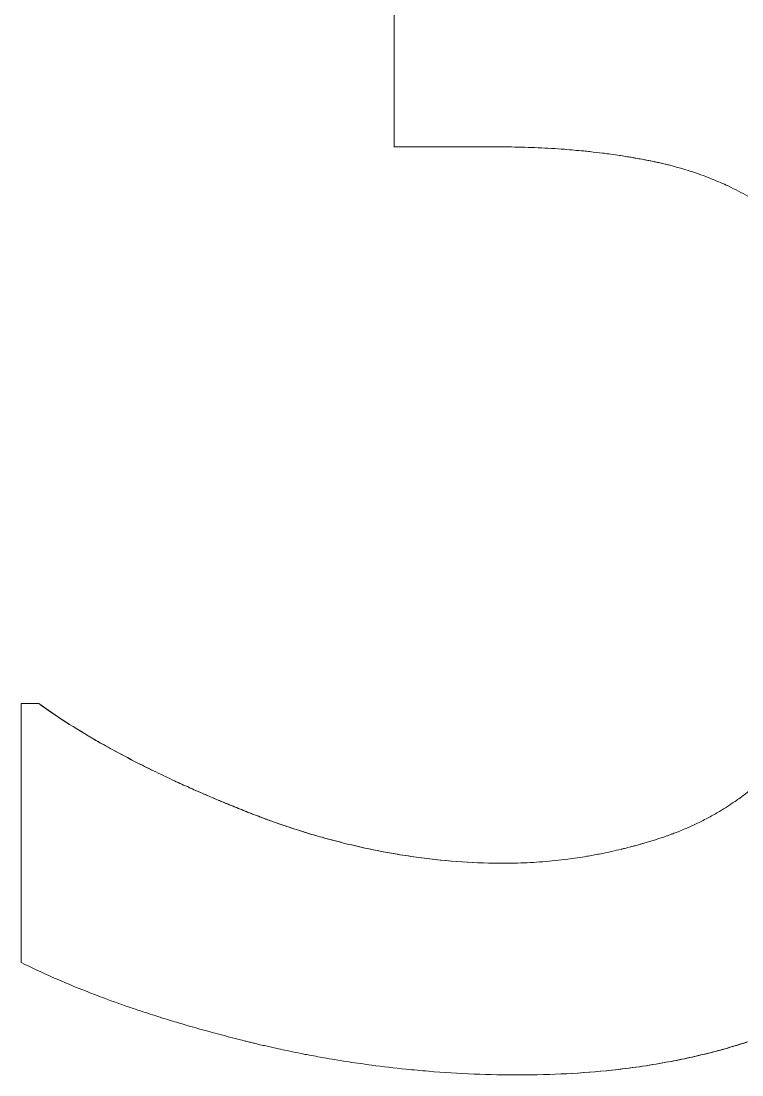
# Model space of a CAD drawing. Header units: millimetres. Extents: x 0 to 8410, y 0 to 5940.
# Drawn here: x 479.249 to 480.235, y 4859.147 to 4860.59 of the extents above; entities that cross this region are included whole.
import ezdxf

# ---------------------------------------------------------------- set-up
doc = ezdxf.new("R2010")
doc.units = ezdxf.units.MM
doc.header["$LTSCALE"] = 10
doc.layers.add('가시적인 것(ISO)', color=3, linetype='Continuous', lineweight=5, true_color=0x00ff00)

msp = doc.modelspace()

# ---------------------------------------------------------------- linework, layer by layer
at = {"layer": '가시적인 것(ISO)'}
for p, q in [((479.759, 4860.4174), (479.759, 4860.695)), ((479.759, 4860.4174), (479.9007, 4860.4174)), ((479.273, 4859.6557), (479.2487, 4859.6557)), ((479.2487, 4859.3011), (479.2487, 4859.6557)), ((479.9102, 4859.4369), (479.9108, 4859.4369))]:
    msp.add_line(p, q, dxfattribs=at)
for points, knots in [([(480.2766, 4860.3283), (480.2687, 4860.3339), (480.2607, 4860.3392), (480.2523, 4860.3443), (480.244, 4860.3493), (480.2355, 4860.3541), (480.2267, 4860.3585), (480.2223, 4860.3608), (480.2178, 4860.3629), (480.2133, 4860.365), (480.2065, 4860.3682), (480.1996, 4860.3711), (480.1926, 4860.3739), (480.1903, 4860.3749), (480.1879, 4860.3758), (480.1855, 4860.3767), (480.1808, 4860.3785), (480.176, 4860.3802), (480.1711, 4860.3818), (480.1687, 4860.3827), (480.1662, 4860.3835), (480.1638, 4860.3843), (480.1601, 4860.3855), (480.1564, 4860.3866), (480.1526, 4860.3877), (480.1514, 4860.3881), (480.1501, 4860.3884), (480.1488, 4860.3888), (480.1463, 4860.3895), (480.1438, 4860.3902), (480.1412, 4860.3909), (480.14, 4860.3912), (480.1387, 4860.3916), (480.1374, 4860.3919), (480.1355, 4860.3924), (480.1335, 4860.3929), (480.1316, 4860.3933), (480.131, 4860.3935), (480.1303, 4860.3937), (480.1297, 4860.3938), (480.1284, 4860.3941), (480.1271, 4860.3944), (480.1258, 4860.3947), (480.1251, 4860.3949), (480.1245, 4860.395), (480.1238, 4860.3952), (480.1228, 4860.3954), (480.1218, 4860.3956), (480.1209, 4860.3959), (480.1199, 4860.3961), (480.1189, 4860.3963), (480.1179, 4860.3965), (480.1169, 4860.3967), (480.1159, 4860.3969), (480.1149, 4860.3971), (480.1139, 4860.3974), (480.1129, 4860.3976), (480.1119, 4860.3978), (480.1109, 4860.398), (480.1099, 4860.3982), (480.1089, 4860.3984), (480.1079, 4860.3986), (480.1069, 4860.3988), (480.1059, 4860.399), (480.1049, 4860.3992), (480.1039, 4860.3994), (480.1029, 4860.3995), (480.1019, 4860.3997), (480.1009, 4860.3999), (480.0999, 4860.4001), (480.0985, 4860.4004), (480.0972, 4860.4006), (480.0958, 4860.4009), (480.0952, 4860.401), (480.0945, 4860.4011), (480.0938, 4860.4012), (480.0925, 4860.4015), (480.0911, 4860.4017), (480.0898, 4860.402), (480.0891, 4860.4021), (480.0884, 4860.4022), (480.0877, 4860.4023), (480.0857, 4860.4027), (480.0836, 4860.403), (480.0816, 4860.4034), (480.0802, 4860.4036), (480.0788, 4860.4038), (480.0775, 4860.404), (480.0747, 4860.4045), (480.072, 4860.4049), (480.0692, 4860.4054), (480.0678, 4860.4056), (480.0664, 4860.4058), (480.065, 4860.406), (480.0609, 4860.4066), (480.0567, 4860.4072), (480.0525, 4860.4078), (480.0497, 4860.4081), (480.0469, 4860.4085), (480.044, 4860.4089), (480.0384, 4860.4096), (480.0327, 4860.4102), (480.0269, 4860.4109), (480.0241, 4860.4112), (480.0212, 4860.4115), (480.0183, 4860.4118), (480.0097, 4860.4126), (480.0009, 4860.4134), (479.9921, 4860.4141), (479.9862, 4860.4145), (479.9802, 4860.4149), (479.9743, 4860.4153), (479.9623, 4860.416), (479.9502, 4860.4165), (479.938, 4860.4169), (479.9257, 4860.4172), (479.9133, 4860.4174), (479.9007, 4860.4174)], [0, 0, 0, 0, 0.166667, 0.166667, 0.166667, 0.333333, 0.333333, 0.333333, 0.416667, 0.416667, 0.416667, 0.541667, 0.541667, 0.541667, 0.583333, 0.583333, 0.583333, 0.666667, 0.666667, 0.666667, 0.708333, 0.708333, 0.708333, 0.770833, 0.770833, 0.770833, 0.791667, 0.791667, 0.791667, 0.833333, 0.833333, 0.833333, 0.854167, 0.854167, 0.854167, 0.885417, 0.885417, 0.885417, 0.895833, 0.895833, 0.895833, 0.916667, 0.916667, 0.916667, 0.927083, 0.927083, 0.927083, 0.942708, 0.942708, 0.942708, 0.958333, 0.958333, 0.958333, 0.973958, 0.973958, 0.973958, 0.989583, 0.989583, 0.989583, 1.005208, 1.005208, 1.005208, 1.020833, 1.020833, 1.020833, 1.036458, 1.036458, 1.036458, 1.052083, 1.052083, 1.052083, 1.072917, 1.072917, 1.072917, 1.083333, 1.083333, 1.083333, 1.104167, 1.104167, 1.104167, 1.114583, 1.114583, 1.114583, 1.145833, 1.145833, 1.145833, 1.166667, 1.166667, 1.166667, 1.208333, 1.208333, 1.208333, 1.229167, 1.229167, 1.229167, 1.291667, 1.291667, 1.291667, 1.333333, 1.333333, 1.333333, 1.416667, 1.416667, 1.416667, 1.458333, 1.458333, 1.458333, 1.583333, 1.583333, 1.583333, 1.666667, 1.666667, 1.666667, 1.833333, 1.833333, 1.833333, 2, 2, 2, 2]), ([(479.2729, 4859.6557), (479.2846, 4859.6471), (479.297, 4859.6386), (479.31, 4859.6302), (479.3231, 4859.6217), (479.3368, 4859.6133), (479.3512, 4859.605), (479.3584, 4859.6008), (479.3658, 4859.5967), (479.3733, 4859.5926), (479.3846, 4859.5864), (479.3963, 4859.5802), (479.4083, 4859.574), (479.4124, 4859.572), (479.4164, 4859.57), (479.4205, 4859.5679), (479.4287, 4859.5638), (479.4371, 4859.5598), (479.4457, 4859.5557), (479.4499, 4859.5537), (479.4542, 4859.5517), (479.4586, 4859.5496), (479.4651, 4859.5466), (479.4718, 4859.5436), (479.4785, 4859.5406), (479.4807, 4859.5396), (479.483, 4859.5386), (479.4852, 4859.5376), (479.4898, 4859.5356), (479.4943, 4859.5336), (479.4989, 4859.5316), (479.5013, 4859.5306), (479.5036, 4859.5296), (479.5059, 4859.5286), (479.5094, 4859.5271), (479.5129, 4859.5256), (479.5164, 4859.5241), (479.5176, 4859.5236), (479.5188, 4859.5231), (479.52, 4859.5226), (479.5223, 4859.5216), (479.5247, 4859.5206), (479.5271, 4859.5196), (479.5283, 4859.5191), (479.5295, 4859.5186), (479.5307, 4859.5181), (479.5325, 4859.5174), (479.5343, 4859.5167), (479.5361, 4859.5159), (479.5379, 4859.5152), (479.5397, 4859.5144), (479.5416, 4859.5137), (479.5434, 4859.5129), (479.5452, 4859.5122), (479.5471, 4859.5115), (479.5489, 4859.5107), (479.5507, 4859.51), (479.5526, 4859.5092), (479.5544, 4859.5085), (479.5563, 4859.5078), (479.5581, 4859.507), (479.56, 4859.5063), (479.5618, 4859.5056), (479.5637, 4859.5048), (479.5656, 4859.5041), (479.5674, 4859.5034), (479.5693, 4859.5027), (479.5711, 4859.502), (479.573, 4859.5013), (479.5748, 4859.5006), (479.5773, 4859.4996), (479.5798, 4859.4987), (479.5822, 4859.4978), (479.5835, 4859.4973), (479.5847, 4859.4969), (479.5859, 4859.4964), (479.5884, 4859.4955), (479.5909, 4859.4946), (479.5934, 4859.4938), (479.5946, 4859.4933), (479.5958, 4859.4929), (479.5971, 4859.4925), (479.6008, 4859.4911), (479.6045, 4859.4899), (479.6082, 4859.4886), (479.6106, 4859.4878), (479.6131, 4859.4869), (479.6156, 4859.4861), (479.6205, 4859.4845), (479.6255, 4859.4829), (479.6304, 4859.4813), (479.6329, 4859.4805), (479.6353, 4859.4798), (479.6378, 4859.479), (479.6452, 4859.4767), (479.6526, 4859.4745), (479.66, 4859.4724), (479.6649, 4859.471), (479.6698, 4859.4697), (479.6748, 4859.4684), (479.6846, 4859.4658), (479.6945, 4859.4633), (479.7043, 4859.461), (479.7092, 4859.4598), (479.7141, 4859.4587), (479.7191, 4859.4577), (479.7338, 4859.4545), (479.7486, 4859.4516), (479.7633, 4859.4492), (479.7731, 4859.4475), (479.7829, 4859.4461), (479.7927, 4859.4447), (479.8124, 4859.4421), (479.832, 4859.4401), (479.8515, 4859.4388), (479.8711, 4859.4375), (479.8907, 4859.4369), (479.9102, 4859.4369)], [0, 0, 0, 0, 0.166667, 0.166667, 0.166667, 0.333333, 0.333333, 0.333333, 0.416667, 0.416667, 0.416667, 0.541667, 0.541667, 0.541667, 0.583333, 0.583333, 0.583333, 0.666667, 0.666667, 0.666667, 0.708333, 0.708333, 0.708333, 0.770833, 0.770833, 0.770833, 0.791667, 0.791667, 0.791667, 0.833333, 0.833333, 0.833333, 0.854167, 0.854167, 0.854167, 0.885417, 0.885417, 0.885417, 0.895833, 0.895833, 0.895833, 0.916667, 0.916667, 0.916667, 0.927083, 0.927083, 0.927083, 0.942708, 0.942708, 0.942708, 0.958333, 0.958333, 0.958333, 0.973958, 0.973958, 0.973958, 0.989583, 0.989583, 0.989583, 1.005208, 1.005208, 1.005208, 1.020833, 1.020833, 1.020833, 1.036458, 1.036458, 1.036458, 1.052083, 1.052083, 1.052083, 1.072917, 1.072917, 1.072917, 1.083333, 1.083333, 1.083333, 1.104167, 1.104167, 1.104167, 1.114583, 1.114583, 1.114583, 1.145833, 1.145833, 1.145833, 1.166667, 1.166667, 1.166667, 1.208333, 1.208333, 1.208333, 1.229167, 1.229167, 1.229167, 1.291667, 1.291667, 1.291667, 1.333333, 1.333333, 1.333333, 1.416667, 1.416667, 1.416667, 1.458333, 1.458333, 1.458333, 1.583333, 1.583333, 1.583333, 1.666667, 1.666667, 1.666667, 1.833333, 1.833333, 1.833333, 2, 2, 2, 2]), ([(479.273, 4859.6557), (479.2848, 4859.6471), (479.2971, 4859.6386), (479.3102, 4859.6302), (479.3232, 4859.6217), (479.337, 4859.6133), (479.3514, 4859.605), (479.3586, 4859.6008), (479.3659, 4859.5967), (479.3735, 4859.5926), (479.3848, 4859.5864), (479.3965, 4859.5802), (479.4086, 4859.574), (479.4126, 4859.572), (479.4166, 4859.57), (479.4207, 4859.5679), (479.429, 4859.5638), (479.4373, 4859.5598), (479.4459, 4859.5557), (479.4502, 4859.5537), (479.4545, 4859.5517), (479.4588, 4859.5496), (479.4654, 4859.5466), (479.472, 4859.5436), (479.4788, 4859.5406), (479.481, 4859.5396), (479.4833, 4859.5386), (479.4855, 4859.5376), (479.49, 4859.5356), (479.4946, 4859.5336), (479.4992, 4859.5316), (479.5015, 4859.5306), (479.5039, 4859.5296), (479.5062, 4859.5286), (479.5097, 4859.5271), (479.5132, 4859.5256), (479.5167, 4859.5241), (479.5179, 4859.5236), (479.5191, 4859.5231), (479.5203, 4859.5226), (479.5226, 4859.5216), (479.525, 4859.5206), (479.5274, 4859.5196), (479.5286, 4859.5191), (479.5298, 4859.5186), (479.531, 4859.5181), (479.5328, 4859.5174), (479.5346, 4859.5167), (479.5364, 4859.5159), (479.5382, 4859.5152), (479.5401, 4859.5144), (479.5419, 4859.5137), (479.5437, 4859.5129), (479.5455, 4859.5122), (479.5474, 4859.5115), (479.5492, 4859.5107), (479.551, 4859.51), (479.5529, 4859.5092), (479.5547, 4859.5085), (479.5566, 4859.5078), (479.5585, 4859.507), (479.5603, 4859.5063), (479.5622, 4859.5056), (479.564, 4859.5048), (479.5659, 4859.5041), (479.5677, 4859.5034), (479.5696, 4859.5027), (479.5714, 4859.502), (479.5733, 4859.5013), (479.5752, 4859.5006), (479.5776, 4859.4996), (479.5801, 4859.4987), (479.5826, 4859.4978), (479.5838, 4859.4973), (479.585, 4859.4969), (479.5863, 4859.4964), (479.5888, 4859.4955), (479.5912, 4859.4946), (479.5937, 4859.4938), (479.5949, 4859.4933), (479.5962, 4859.4929), (479.5974, 4859.4925), (479.6011, 4859.4911), (479.6048, 4859.4899), (479.6085, 4859.4886), (479.611, 4859.4878), (479.6135, 4859.4869), (479.6159, 4859.4861), (479.6209, 4859.4845), (479.6258, 4859.4829), (479.6308, 4859.4813), (479.6332, 4859.4805), (479.6357, 4859.4798), (479.6382, 4859.479), (479.6456, 4859.4767), (479.653, 4859.4745), (479.6604, 4859.4724), (479.6653, 4859.471), (479.6702, 4859.4697), (479.6752, 4859.4684), (479.685, 4859.4658), (479.6949, 4859.4633), (479.7047, 4859.461), (479.7096, 4859.4598), (479.7146, 4859.4587), (479.7195, 4859.4577), (479.7343, 4859.4545), (479.749, 4859.4516), (479.7637, 4859.4492), (479.7736, 4859.4475), (479.7834, 4859.4461), (479.7932, 4859.4447), (479.8129, 4859.4421), (479.8325, 4859.4401), (479.8521, 4859.4388), (479.8717, 4859.4375), (479.8912, 4859.4369), (479.9108, 4859.4369)], [0, 0, 0, 0, 0.166667, 0.166667, 0.166667, 0.333333, 0.333333, 0.333333, 0.416667, 0.416667, 0.416667, 0.541667, 0.541667, 0.541667, 0.583333, 0.583333, 0.583333, 0.666667, 0.666667, 0.666667, 0.708333, 0.708333, 0.708333, 0.770833, 0.770833, 0.770833, 0.791667, 0.791667, 0.791667, 0.833333, 0.833333, 0.833333, 0.854167, 0.854167, 0.854167, 0.885417, 0.885417, 0.885417, 0.895833, 0.895833, 0.895833, 0.916667, 0.916667, 0.916667, 0.927083, 0.927083, 0.927083, 0.942708, 0.942708, 0.942708, 0.958333, 0.958333, 0.958333, 0.973958, 0.973958, 0.973958, 0.989583, 0.989583, 0.989583, 1.005208, 1.005208, 1.005208, 1.020833, 1.020833, 1.020833, 1.036458, 1.036458, 1.036458, 1.052083, 1.052083, 1.052083, 1.072917, 1.072917, 1.072917, 1.083333, 1.083333, 1.083333, 1.104167, 1.104167, 1.104167, 1.114583, 1.114583, 1.114583, 1.145833, 1.145833, 1.145833, 1.166667, 1.166667, 1.166667, 1.208333, 1.208333, 1.208333, 1.229167, 1.229167, 1.229167, 1.291667, 1.291667, 1.291667, 1.333333, 1.333333, 1.333333, 1.416667, 1.416667, 1.416667, 1.458333, 1.458333, 1.458333, 1.583333, 1.583333, 1.583333, 1.666667, 1.666667, 1.666667, 1.833333, 1.833333, 1.833333, 2, 2, 2, 2]), ([(479.9108, 4859.4369), (479.9222, 4859.4369), (479.9337, 4859.4372), (479.9452, 4859.4378), (479.9566, 4859.4384), (479.9681, 4859.4393), (479.9795, 4859.4405), (479.9853, 4859.4411), (479.991, 4859.4417), (479.9967, 4859.4425), (480.0053, 4859.4436), (480.0139, 4859.4449), (480.0225, 4859.4464), (480.0254, 4859.4469), (480.0282, 4859.4474), (480.0311, 4859.4479), (480.0368, 4859.4489), (480.0426, 4859.4501), (480.0483, 4859.4513), (480.0512, 4859.4519), (480.054, 4859.4525), (480.0569, 4859.4531), (480.0612, 4859.4541), (480.0655, 4859.4551), (480.0698, 4859.4561), (480.0712, 4859.4565), (480.0726, 4859.4568), (480.0741, 4859.4572), (480.0769, 4859.4579), (480.0798, 4859.4586), (480.0827, 4859.4594), (480.0841, 4859.4597), (480.0855, 4859.4601), (480.0869, 4859.4605), (480.0891, 4859.4611), (480.0912, 4859.4617), (480.0934, 4859.4623), (480.0941, 4859.4625), (480.0948, 4859.4627), (480.0955, 4859.4629), (480.097, 4859.4633), (480.0984, 4859.4637), (480.0998, 4859.4641), (480.1006, 4859.4643), (480.1013, 4859.4645), (480.102, 4859.4647), (480.1031, 4859.465), (480.1041, 4859.4654), (480.1052, 4859.4657), (480.1063, 4859.466), (480.1074, 4859.4663), (480.1084, 4859.4666), (480.1095, 4859.467), (480.1106, 4859.4673), (480.1116, 4859.4676), (480.1127, 4859.4679), (480.1138, 4859.4683), (480.1149, 4859.4686), (480.1159, 4859.4689), (480.117, 4859.4693), (480.1181, 4859.4696), (480.1192, 4859.47), (480.1202, 4859.4703), (480.1213, 4859.4706), (480.1224, 4859.471), (480.1234, 4859.4713), (480.1245, 4859.4717), (480.1255, 4859.4721), (480.1266, 4859.4724), (480.1277, 4859.4728), (480.1291, 4859.4732), (480.1305, 4859.4737), (480.1319, 4859.4742), (480.1326, 4859.4745), (480.1333, 4859.4747), (480.134, 4859.475), (480.1353, 4859.4755), (480.1367, 4859.476), (480.1381, 4859.4765), (480.1388, 4859.4767), (480.1395, 4859.477), (480.1402, 4859.4773), (480.1422, 4859.478), (480.1443, 4859.4788), (480.1463, 4859.4796), (480.1477, 4859.4802), (480.1491, 4859.4807), (480.1504, 4859.4813), (480.1531, 4859.4824), (480.1558, 4859.4835), (480.1585, 4859.4846), (480.1598, 4859.4852), (480.1611, 4859.4858), (480.1624, 4859.4864), (480.1664, 4859.4881), (480.1703, 4859.4899), (480.1742, 4859.4918), (480.1768, 4859.493), (480.1794, 4859.4943), (480.1819, 4859.4956), (480.187, 4859.4982), (480.192, 4859.5009), (480.1969, 4859.5037), (480.1994, 4859.5051), (480.2018, 4859.5065), (480.2043, 4859.5079), (480.2115, 4859.5123), (480.2186, 4859.5168), (480.2255, 4859.5216), (480.2301, 4859.5248), (480.2347, 4859.528), (480.2391, 4859.5314), (480.248, 4859.5382), (480.2566, 4859.5453), (480.2649, 4859.5528), (480.2731, 4859.5604), (480.2811, 4859.5683), (480.2887, 4859.5767)], [0, 0, 0, 0, 0.166667, 0.166667, 0.166667, 0.333333, 0.333333, 0.333333, 0.416667, 0.416667, 0.416667, 0.541667, 0.541667, 0.541667, 0.583333, 0.583333, 0.583333, 0.666667, 0.666667, 0.666667, 0.708333, 0.708333, 0.708333, 0.770833, 0.770833, 0.770833, 0.791667, 0.791667, 0.791667, 0.833333, 0.833333, 0.833333, 0.854167, 0.854167, 0.854167, 0.885417, 0.885417, 0.885417, 0.895833, 0.895833, 0.895833, 0.916667, 0.916667, 0.916667, 0.927083, 0.927083, 0.927083, 0.942708, 0.942708, 0.942708, 0.958333, 0.958333, 0.958333, 0.973958, 0.973958, 0.973958, 0.989583, 0.989583, 0.989583, 1.005208, 1.005208, 1.005208, 1.020833, 1.020833, 1.020833, 1.036458, 1.036458, 1.036458, 1.052083, 1.052083, 1.052083, 1.072917, 1.072917, 1.072917, 1.083333, 1.083333, 1.083333, 1.104167, 1.104167, 1.104167, 1.114583, 1.114583, 1.114583, 1.145833, 1.145833, 1.145833, 1.166667, 1.166667, 1.166667, 1.208333, 1.208333, 1.208333, 1.229167, 1.229167, 1.229167, 1.291667, 1.291667, 1.291667, 1.333333, 1.333333, 1.333333, 1.416667, 1.416667, 1.416667, 1.458333, 1.458333, 1.458333, 1.583333, 1.583333, 1.583333, 1.666667, 1.666667, 1.666667, 1.833333, 1.833333, 1.833333, 2, 2, 2, 2]), ([(480.5439, 4859.3781), (480.5318, 4859.3655), (480.5193, 4859.3534), (480.5064, 4859.3418), (480.4935, 4859.3302), (480.4801, 4859.3191), (480.4664, 4859.3086), (480.4595, 4859.3033), (480.4525, 4859.2981), (480.4454, 4859.2931), (480.4312, 4859.283), (480.4166, 4859.2734), (480.4015, 4859.2644), (480.394, 4859.2598), (480.3864, 4859.2554), (480.3787, 4859.2512), (480.3671, 4859.2447), (480.3552, 4859.2386), (480.3432, 4859.2328), (480.3391, 4859.2308), (480.3351, 4859.2289), (480.331, 4859.227), (480.3249, 4859.2242), (480.3187, 4859.2214), (480.3125, 4859.2187), (480.3104, 4859.2178), (480.3083, 4859.217), (480.3062, 4859.2161), (480.3031, 4859.2148), (480.2999, 4859.2135), (480.2968, 4859.2122), (480.2957, 4859.2117), (480.2947, 4859.2113), (480.2936, 4859.2109), (480.292, 4859.2103), (480.2904, 4859.2096), (480.2888, 4859.209), (480.2872, 4859.2084), (480.2856, 4859.2078), (480.284, 4859.2071), (480.2824, 4859.2065), (480.2808, 4859.2059), (480.2792, 4859.2053), (480.2776, 4859.2047), (480.276, 4859.2041), (480.2744, 4859.2035), (480.2722, 4859.2027), (480.2701, 4859.2019), (480.2679, 4859.2011), (480.2668, 4859.2007), (480.2657, 4859.2003), (480.2646, 4859.1999), (480.2614, 4859.1988), (480.2581, 4859.1976), (480.2548, 4859.1965), (480.2526, 4859.1958), (480.2504, 4859.195), (480.2482, 4859.1943), (480.2416, 4859.1921), (480.2349, 4859.19), (480.2282, 4859.188), (480.2237, 4859.1866), (480.2192, 4859.1853), (480.2147, 4859.184), (480.2056, 4859.1814), (480.1965, 4859.1789), (480.1872, 4859.1766), (480.1826, 4859.1755), (480.178, 4859.1744), (480.1733, 4859.1733), (480.1639, 4859.1711), (480.1545, 4859.169), (480.145, 4859.1671), (480.1402, 4859.1662), (480.1354, 4859.1653), (480.1306, 4859.1644), (480.1065, 4859.16), (480.0818, 4859.1564), (480.0565, 4859.1537), (480.0162, 4859.1493), (479.9744, 4859.1472), (479.931, 4859.1472)], [0, 0, 0, 0, 0.166667, 0.166667, 0.166667, 0.333333, 0.333333, 0.333333, 0.416667, 0.416667, 0.416667, 0.583333, 0.583333, 0.583333, 0.666667, 0.666667, 0.666667, 0.791667, 0.791667, 0.791667, 0.833333, 0.833333, 0.833333, 0.895833, 0.895833, 0.895833, 0.916667, 0.916667, 0.916667, 0.947917, 0.947917, 0.947917, 0.958333, 0.958333, 0.958333, 0.973958, 0.973958, 0.973958, 0.989583, 0.989583, 0.989583, 1.005208, 1.005208, 1.005208, 1.020833, 1.020833, 1.020833, 1.041667, 1.041667, 1.041667, 1.052083, 1.052083, 1.052083, 1.083333, 1.083333, 1.083333, 1.104167, 1.104167, 1.104167, 1.166667, 1.166667, 1.166667, 1.208333, 1.208333, 1.208333, 1.291667, 1.291667, 1.291667, 1.333333, 1.333333, 1.333333, 1.416667, 1.416667, 1.416667, 1.458333, 1.458333, 1.458333, 1.666667, 1.666667, 1.666667, 1.998527, 1.998527, 1.998527, 1.998527]), ([(480.5449, 4859.3781), (480.5328, 4859.3655), (480.5203, 4859.3534), (480.5074, 4859.3418), (480.4944, 4859.3302), (480.4811, 4859.3191), (480.4673, 4859.3086), (480.4604, 4859.3033), (480.4534, 4859.2981), (480.4463, 4859.2931), (480.4321, 4859.283), (480.4175, 4859.2734), (480.4024, 4859.2644), (480.3949, 4859.2598), (480.3873, 4859.2554), (480.3795, 4859.2512), (480.3679, 4859.2447), (480.3561, 4859.2386), (480.344, 4859.2328), (480.34, 4859.2308), (480.3359, 4859.2289), (480.3319, 4859.227), (480.3257, 4859.2242), (480.3196, 4859.2214), (480.3133, 4859.2187), (480.3112, 4859.2178), (480.3092, 4859.217), (480.3071, 4859.2161), (480.3039, 4859.2148), (480.3008, 4859.2135), (480.2976, 4859.2122), (480.2966, 4859.2117), (480.2955, 4859.2113), (480.2944, 4859.2109), (480.2928, 4859.2103), (480.2913, 4859.2096), (480.2897, 4859.209), (480.2881, 4859.2084), (480.2865, 4859.2078), (480.2849, 4859.2071), (480.2833, 4859.2065), (480.2816, 4859.2059), (480.28, 4859.2053), (480.2784, 4859.2047), (480.2768, 4859.2041), (480.2752, 4859.2035), (480.273, 4859.2027), (480.2709, 4859.2019), (480.2687, 4859.2011), (480.2676, 4859.2007), (480.2665, 4859.2003), (480.2654, 4859.1999), (480.2622, 4859.1988), (480.2589, 4859.1976), (480.2556, 4859.1965), (480.2534, 4859.1958), (480.2512, 4859.195), (480.249, 4859.1943), (480.2424, 4859.1921), (480.2357, 4859.19), (480.229, 4859.188), (480.2245, 4859.1866), (480.22, 4859.1853), (480.2155, 4859.184), (480.2064, 4859.1814), (480.1973, 4859.1789), (480.188, 4859.1766), (480.1834, 4859.1755), (480.1787, 4859.1744), (480.174, 4859.1733), (480.1647, 4859.1711), (480.1552, 4859.169), (480.1457, 4859.1671), (480.1409, 4859.1662), (480.1361, 4859.1653), (480.1313, 4859.1644), (480.1072, 4859.16), (480.0825, 4859.1564), (480.0572, 4859.1537), (480.0167, 4859.1493), (479.9746, 4859.1472), (479.931, 4859.1472)], [0, 0, 0, 0, 0.166667, 0.166667, 0.166667, 0.333333, 0.333333, 0.333333, 0.416667, 0.416667, 0.416667, 0.583333, 0.583333, 0.583333, 0.666667, 0.666667, 0.666667, 0.791667, 0.791667, 0.791667, 0.833333, 0.833333, 0.833333, 0.895833, 0.895833, 0.895833, 0.916667, 0.916667, 0.916667, 0.947917, 0.947917, 0.947917, 0.958333, 0.958333, 0.958333, 0.973958, 0.973958, 0.973958, 0.989583, 0.989583, 0.989583, 1.005208, 1.005208, 1.005208, 1.020833, 1.020833, 1.020833, 1.041667, 1.041667, 1.041667, 1.052083, 1.052083, 1.052083, 1.083333, 1.083333, 1.083333, 1.104167, 1.104167, 1.104167, 1.166667, 1.166667, 1.166667, 1.208333, 1.208333, 1.208333, 1.291667, 1.291667, 1.291667, 1.333333, 1.333333, 1.333333, 1.416667, 1.416667, 1.416667, 1.458333, 1.458333, 1.458333, 1.666667, 1.666667, 1.666667, 2, 2, 2, 2]), ([(479.931, 4859.1472), (479.9101, 4859.1472), (479.8892, 4859.1476), (479.8684, 4859.1484), (479.8476, 4859.1493), (479.8268, 4859.1505), (479.806, 4859.1522), (479.7957, 4859.1531), (479.7853, 4859.154), (479.7749, 4859.1551), (479.7594, 4859.1567), (479.7439, 4859.1585), (479.7284, 4859.1605), (479.7232, 4859.1612), (479.718, 4859.1619), (479.7129, 4859.1627), (479.7025, 4859.1641), (479.6922, 4859.1657), (479.6819, 4859.1674), (479.6767, 4859.1683), (479.6716, 4859.1691), (479.6664, 4859.17), (479.6587, 4859.1714), (479.651, 4859.1728), (479.6433, 4859.1742), (479.6407, 4859.1747), (479.6381, 4859.1752), (479.6356, 4859.1757), (479.6304, 4859.1767), (479.6253, 4859.1778), (479.6202, 4859.1788), (479.6176, 4859.1793), (479.615, 4859.1799), (479.6125, 4859.1804), (479.6086, 4859.1812), (479.6048, 4859.182), (479.6009, 4859.1829), (479.5996, 4859.1832), (479.5983, 4859.1835), (479.5971, 4859.1837), (479.5945, 4859.1843), (479.5919, 4859.1849), (479.5894, 4859.1855), (479.5881, 4859.1857), (479.5868, 4859.186), (479.5855, 4859.1863), (479.583, 4859.1869), (479.5804, 4859.1875), (479.5778, 4859.1881), (479.5766, 4859.1884), (479.5753, 4859.1887), (479.574, 4859.189), (479.5721, 4859.1895), (479.5701, 4859.1899), (479.5682, 4859.1904), (479.5663, 4859.1909), (479.5644, 4859.1913), (479.5625, 4859.1918), (479.5605, 4859.1923), (479.5586, 4859.1927), (479.5567, 4859.1932), (479.5548, 4859.1937), (479.5529, 4859.1942), (479.551, 4859.1946), (479.5484, 4859.1953), (479.5459, 4859.1959), (479.5434, 4859.1966), (479.5421, 4859.1969), (479.5409, 4859.1972), (479.5396, 4859.1975), (479.5371, 4859.1982), (479.5346, 4859.1988), (479.5321, 4859.1995), (479.5308, 4859.1998), (479.5296, 4859.2001), (479.5283, 4859.2005), (479.5258, 4859.2011), (479.5233, 4859.2018), (479.5209, 4859.2024), (479.5196, 4859.2027), (479.5184, 4859.2031), (479.5172, 4859.2034), (479.5135, 4859.2044), (479.5098, 4859.2054), (479.5061, 4859.2064), (479.5037, 4859.2071), (479.5013, 4859.2077), (479.4988, 4859.2084), (479.494, 4859.2098), (479.4892, 4859.2111), (479.4844, 4859.2125), (479.482, 4859.2132), (479.4796, 4859.2138), (479.4772, 4859.2145), (479.4701, 4859.2166), (479.4631, 4859.2187), (479.4561, 4859.2208), (479.4515, 4859.2222), (479.4469, 4859.2236), (479.4423, 4859.225), (479.4331, 4859.2279), (479.4241, 4859.2308), (479.4152, 4859.2337), (479.4108, 4859.2352), (479.4064, 4859.2367), (479.402, 4859.2381), (479.3889, 4859.2426), (479.3761, 4859.2471), (479.3636, 4859.2518), (479.3553, 4859.2549), (479.3471, 4859.258), (479.339, 4859.2612), (479.3229, 4859.2675), (479.3073, 4859.274), (479.2922, 4859.2807), (479.2772, 4859.2873), (479.2627, 4859.2941), (479.2487, 4859.3011)], [0, 0, 0, 0, 0.166667, 0.166667, 0.166667, 0.333333, 0.333333, 0.333333, 0.416667, 0.416667, 0.416667, 0.541667, 0.541667, 0.541667, 0.583333, 0.583333, 0.583333, 0.666667, 0.666667, 0.666667, 0.708333, 0.708333, 0.708333, 0.770833, 0.770833, 0.770833, 0.791667, 0.791667, 0.791667, 0.833333, 0.833333, 0.833333, 0.854167, 0.854167, 0.854167, 0.885417, 0.885417, 0.885417, 0.895833, 0.895833, 0.895833, 0.916667, 0.916667, 0.916667, 0.927083, 0.927083, 0.927083, 0.947917, 0.947917, 0.947917, 0.958333, 0.958333, 0.958333, 0.973958, 0.973958, 0.973958, 0.989583, 0.989583, 0.989583, 1.005208, 1.005208, 1.005208, 1.020833, 1.020833, 1.020833, 1.041667, 1.041667, 1.041667, 1.052083, 1.052083, 1.052083, 1.072917, 1.072917, 1.072917, 1.083333, 1.083333, 1.083333, 1.104167, 1.104167, 1.104167, 1.114583, 1.114583, 1.114583, 1.145833, 1.145833, 1.145833, 1.166667, 1.166667, 1.166667, 1.208333, 1.208333, 1.208333, 1.229167, 1.229167, 1.229167, 1.291667, 1.291667, 1.291667, 1.333333, 1.333333, 1.333333, 1.416667, 1.416667, 1.416667, 1.458333, 1.458333, 1.458333, 1.583333, 1.583333, 1.583333, 1.666667, 1.666667, 1.666667, 1.833333, 1.833333, 1.833333, 2, 2, 2, 2])]:
    msp.add_open_spline(points, degree=3, knots=knots, dxfattribs=at)

doc.saveas('drawing.dxf')
